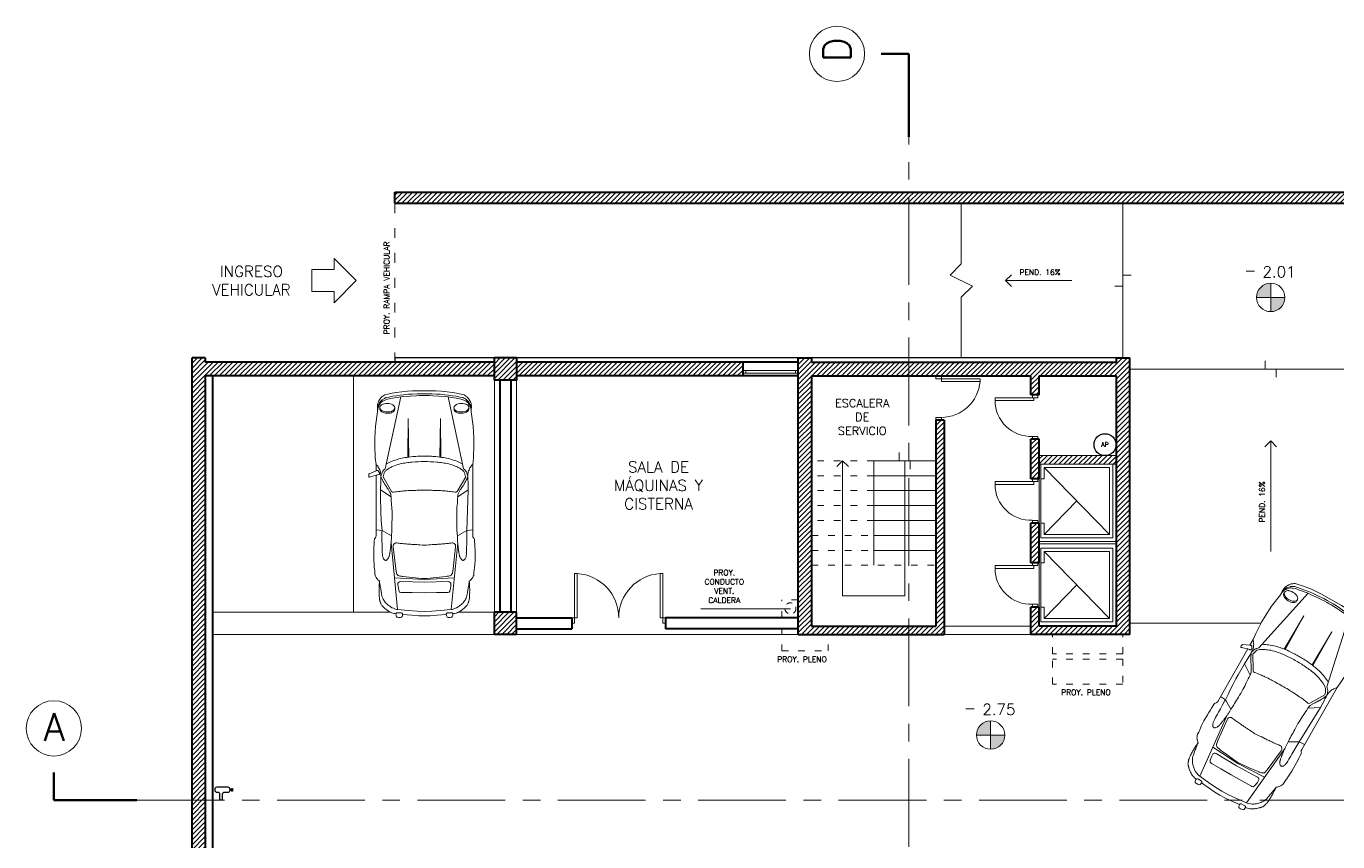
# Model space of a CAD drawing. Extents: x 1018 to 1352, y -109 to 184.
# Drawn here: x 1081.85 to 1105.58, y 70.53 to 85.28 of the extents above; entities that cross this region are included whole.
import ezdxf

# ---------------------------------------------------------------- set-up
doc = ezdxf.new("R2010")
doc.units = 0
doc.header["$LTSCALE"] = 0.5
doc.linetypes.add('ACAD_ISO03W100', pattern=[30, 12, -18])
doc.linetypes.add('CENTER', pattern=[50.8, 31.75, -6.35, 6.35, -6.35])
doc.layers.get('0').update_dxf_attribs({"linetype": 'CONTINUOUS'})
doc.layers.add('Cableado', color=100, linetype='CONTINUOUS')
for name, color, linetype, lineweight in [('Carpintería', 55, 'CONTINUOUS', 20), ('Detalles .05', 243, 'CONTINUOUS', 5), ('Detalles 01', 8, 'CONTINUOUS', 9), ('Muros corte', 7, 'CONTINUOUS', 40), ('Pisos', 252, 'CONTINUOUS', 18), ('Proyección', 4, 'ACAD_ISO03W100', 18), ('Punta 01', 6, 'CONTINUOUS', 9), ('Punta 015', 64, 'CONTINUOUS', 13), ('Punta 02', 11, 'CONTINUOUS', 20), ('Punta 03', 171, 'CONTINUOUS', 30), ('Punta 05', 52, 'CONTINUOUS', 50), ('Tratamiento pisos', 251, 'CONTINUOUS', 9), ('Vehículos', 155, 'CONTINUOUS', 13), ('Vidrios', 147, 'CONTINUOUS', 13)]:
    doc.layers.add(name, color=color, linetype=linetype, lineweight=lineweight)
doc.styles.add('Texto 1 mm', font='simplex.shx', dxfattribs={"height": 0.1})
doc.styles.add('Texto 1.5 mm', font='simplex.shx', dxfattribs={"height": 0.15})
doc.styles.add('Texto 2 mm', font='simplex.shx', dxfattribs={"height": 0.2})
doc.styles.add('Texto 5 mm', font='simplex.shx', dxfattribs={"height": 0.5})
pattern_1 = [(45, (60.67, 0), (-0.0449012806, 0.0449012806), [])]

# ---------------------------------------------------------------- blocks, each defined once
blk = doc.blocks.new('Porsche planta')
at = {"color": 0, "linetype": 'ByBlock'}
for p, q in [((-0.367, 2.06), (-0.634, 0.819)), ((0.448, 2.06), (0.714, 0.819)), ((-0.244, 1.02), (-0.238, 1.685)), ((-0.238, 1.685), (-0.226, 1.022)), ((0.318, 1.685), (0.306, 1.022)), ((0.325, 1.02), (0.318, 1.685)), ((-0.712, 0.602), (-0.715, 0.457)), ((-0.56, 0.423), (-0.553, 0.412)), ((-0.553, 0.412), (-0.546, 0.399)), ((-0.546, 0.399), (-0.542, 0.387)), ((0.627, 0.399), (0.622, 0.387)), ((0.633, 0.412), (0.627, 0.399)), ((0.64, 0.423), (0.633, 0.412)), ((-0.793, -0.232), (-0.689, -0.241)), ((-0.689, -0.241), (-0.691, -0.27)), ((-0.691, -0.27), (-0.691, -0.34)), ((-0.691, -0.34), (-0.691, -0.418)), ((-0.691, -0.418), (-0.69, -0.488)), ((0.608, -0.335), (0.77, -0.241)), ((0.874, -0.232), (0.77, -0.241)), ((-0.69, -0.488), (-0.688, -0.525)), ((-0.688, -0.525), (-0.687, -0.588)), ((-0.687, -0.588), (-0.685, -0.625)), ((-0.685, -0.625), (-0.684, -0.66)), ((-0.533, -0.454), (-0.423, -1.604)), ((0.614, -0.454), (0.504, -1.604)), ((-0.475, -1.061), (0.04, -1.086)), ((0.556, -1.061), (0.04, -1.086)), ((-0.343, -1.311), (-0.17, -1.314)), ((-0.17, -1.314), (0.04, -1.315)), ((0.25, -1.314), (0.04, -1.315)), ((0.423, -1.311), (0.25, -1.314)), ((-0.355, -1.663), (-0.424, -1.66)), ((-0.335, -1.689), (-0.178, -1.704)), ((-0.178, -1.704), (-0.057, -1.712)), ((-0.057, -1.712), (0.04, -1.716)), ((0.137, -1.712), (0.04, -1.716)), ((0.258, -1.704), (0.137, -1.712)), ((0.416, -1.689), (0.258, -1.704))]:
    blk.add_line(p, q, dxfattribs=at)
for points in [[(-0.442, 2.079), (-0.375, 2.088), (-0.313, 2.095), (-0.235, 2.102), (-0.173, 2.107), (-0.087, 2.112), (-0.018, 2.112), (0.04, 2.112), (0.098, 2.112), (0.168, 2.112), (0.253, 2.107), (0.315, 2.102), (0.393, 2.095), (0.455, 2.088), (0.523, 2.079), (0.588, 2.069), (0.655, 2.055), (0.704, 2.046, -0.076061), (0.766, 2.008), (0.79, 1.984), (0.813, 1.954), (0.826, 1.928), (0.83, 1.922), (0.832, 1.915), (0.836, 1.907), (0.838, 1.899), (0.84, 1.891, 0.024992), (0.843, 1.879, -0.055838), (0.846, 1.863, -0.037237), (0.846, 1.826, 0.010303), (0.85, 1.882, 0.069994), (0.847, 1.925, 0.094971), (0.824, 1.991), (0.806, 2.02, 0.128179), (0.769, 2.062), (0.756, 2.071), (0.741, 2.081), (0.725, 2.091), (0.67, 2.107), (0.595, 2.121), (0.526, 2.132), (0.43, 2.147), (0.328, 2.157), (0.24, 2.16), (0.04, 2.16), (-0.159, 2.16), (-0.248, 2.157), (-0.35, 2.147), (-0.445, 2.132), (-0.515, 2.121), (-0.59, 2.107), (-0.644, 2.091), (-0.661, 2.081), (-0.675, 2.071), (-0.689, 2.062, 0.128179), (-0.725, 2.02), (-0.743, 1.991, 0.094971), (-0.767, 1.925, 0.069994), (-0.77, 1.882, 0.010303), (-0.765, 1.826, -0.037237), (-0.765, 1.863, -0.055838), (-0.762, 1.879, 0.024992), (-0.759, 1.891), (-0.757, 1.899), (-0.756, 1.907), (-0.752, 1.915), (-0.75, 1.922), (-0.746, 1.928), (-0.733, 1.954), (-0.709, 1.984), (-0.686, 2.008), (-0.65, 2.029), (-0.624, 2.046), (-0.575, 2.055), (-0.507, 2.069)], [(-0.596, 1.945), (-0.57, 1.942), (-0.545, 1.937), (-0.525, 1.93, -0.035612), (-0.506, 1.92, -0.053048), (-0.486, 1.905), (-0.476, 1.891), (-0.471, 1.879), (-0.47, 1.867), (-0.473, 1.854), (-0.479, 1.842), (-0.492, 1.828, -0.053048), (-0.51, 1.816, -0.035612), (-0.529, 1.808), (-0.55, 1.803), (-0.576, 1.799), (-0.602, 1.798), (-0.628, 1.801), (-0.653, 1.806), (-0.673, 1.813, -0.035612), (-0.692, 1.823, -0.053048), (-0.709, 1.836), (-0.721, 1.851), (-0.727, 1.864), (-0.728, 1.876), (-0.726, 1.889), (-0.719, 1.901), (-0.706, 1.915, -0.053048), (-0.688, 1.927, -0.035612), (-0.669, 1.935), (-0.648, 1.941), (-0.623, 1.944)], [(0.677, 1.945), (0.651, 1.942), (0.625, 1.937), (0.605, 1.93, 0.035612), (0.586, 1.92, 0.053048), (0.567, 1.905), (0.556, 1.891), (0.551, 1.879), (0.55, 1.867), (0.553, 1.854), (0.56, 1.842), (0.572, 1.828, 0.053048), (0.59, 1.816, 0.035612), (0.61, 1.808), (0.63, 1.803), (0.656, 1.799), (0.682, 1.798), (0.708, 1.801), (0.734, 1.806), (0.754, 1.813, 0.035612), (0.773, 1.823, 0.053048), (0.79, 1.836), (0.801, 1.851), (0.807, 1.864), (0.809, 1.876), (0.806, 1.889), (0.799, 1.901), (0.787, 1.915, 0.053048), (0.769, 1.927, 0.035612), (0.749, 1.935), (0.729, 1.941), (0.703, 1.944)], [(0.04, 0.944, 0.014918), (-0.171, 0.935, 0.019606), (-0.272, 0.923, 0.021498), (-0.38, 0.902, 0.041408), (-0.493, 0.864, 0.010479), (-0.555, 0.836, 0.054559), (-0.605, 0.804, 0.068511), (-0.639, 0.77, 0.099189), (-0.658, 0.728, -0.026704), (-0.672, 0.68), (-0.524, 0.429, 0.323311), (-0.49, 0.415, -0.03065), (-0.385, 0.431, 0.001086), (-0.298, 0.439, -0.019868), (-0.178, 0.446, 0.009294), (-0.083, 0.449, -0.022865), (0.04, 0.45, -0.022865), (0.163, 0.449, 0.009294), (0.259, 0.446, -0.019868), (0.379, 0.439, 0.001086), (0.465, 0.431, -0.03065), (0.571, 0.415, 0.323311), (0.604, 0.429), (0.753, 0.68, -0.026704), (0.738, 0.728, 0.099189), (0.719, 0.77, 0.068511), (0.686, 0.804, 0.054559), (0.635, 0.836, 0.010479), (0.573, 0.864, 0.041408), (0.46, 0.902, 0.021498), (0.352, 0.923, 0.019606), (0.252, 0.935, 0.014918)], [(-0.524, 0.191, -0.024218), (-0.533, 0.337), (-0.715, 0.457), (-0.716, 0.242), (-0.713, 0.162), (-0.71, 0.059), (-0.704, -0.054), (-0.697, -0.142), (-0.689, -0.241), (-0.528, -0.335, 0.031825), (-0.522, -0.219, -0.014699), (-0.519, -0.092, 0.015269), (-0.516, 0.061, 0.024289)], [(0.246, -1.055), (0.414, -1.035, 0.019104), (0.433, -1.032, -0.009159), (0.473, -1.026, 0.031826), (0.48, -1.023, 0.052632), (0.501, -1.012, 0.171331), (0.524, -0.981), (0.534, -0.904), (0.577, -0.526, -0.029797), (0.577, -0.502, 0.188975), (0.571, -0.486, 0.041781), (0.559, -0.473, 0.056578), (0.544, -0.463, 0.157073), (0.515, -0.457, 0.002681), (0.473, -0.463, -0.012314), (0.437, -0.468, -0.004904), (0.352, -0.475, 0.00764), (0.311, -0.479, -0.019123), (0.237, -0.483), (0.172, -0.486, -0.025492), (0.119, -0.492), (0.073, -0.494), (0.04, -0.497), (0.007, -0.494), (-0.039, -0.492, -0.025492), (-0.092, -0.486), (-0.156, -0.483, -0.019123), (-0.23, -0.479, 0.00764), (-0.271, -0.475, -0.004904), (-0.357, -0.468, -0.012314), (-0.393, -0.463, 0.002681), (-0.435, -0.457, 0.157073), (-0.464, -0.463, 0.056578), (-0.478, -0.473, 0.041781), (-0.491, -0.486, 0.188975), (-0.496, -0.502, -0.029797), (-0.496, -0.526), (-0.454, -0.904), (-0.443, -0.981, 0.171331), (-0.42, -1.012, 0.052632), (-0.399, -1.023, 0.031826), (-0.393, -1.026, -0.009159), (-0.353, -1.032, 0.019104), (-0.334, -1.035), (-0.166, -1.055), (-0.01, -1.069), (0.04, -1.073), (0.09, -1.069)]]:
    blk.add_lwpolyline(points, format="xyb", close=True, dxfattribs=at)
for points in [[(0.84, 1.863), (0.837, 1.874, -0.057112), (0.834, 1.885, 0.074057), (0.831, 1.891, -0.020357), (0.82, 1.911, 0.060199), (0.803, 1.939, 0.09981), (0.772, 1.975, 0.075944), (0.72, 2.003), (0.676, 2.02), (0.619, 2.029), (0.585, 2.036), (0.549, 2.043), (0.502, 2.05), (0.448, 2.057), (0.399, 2.064), (0.287, 2.073), (0.184, 2.079), (0.129, 2.081), (0.079, 2.084), (0.04, 2.082), (0.001, 2.084), (-0.049, 2.081), (-0.103, 2.079), (-0.207, 2.073), (-0.319, 2.064), (-0.367, 2.057), (-0.422, 2.05), (-0.469, 2.043), (-0.504, 2.036), (-0.538, 2.029), (-0.596, 2.02), (-0.64, 2.003, 0.075944), (-0.692, 1.975, 0.09981), (-0.723, 1.939)], [(-0.723, 1.939, 0.060199), (-0.74, 1.911, -0.020357), (-0.751, 1.891, 0.074057), (-0.753, 1.885, -0.057112), (-0.757, 1.874), (-0.759, 1.863), (-0.762, 1.852), (-0.763, 1.844), (-0.765, 1.829), (-0.767, 1.801), (-0.802, 1.554), (-0.813, 1.345), (-0.815, 1.228), (-0.807, 1.01), (-0.793, 0.896), (-0.793, 0.782), (-0.909, 0.731, 0.26651), (-0.916, 0.715, -0.046048), (-0.916, 0.683, 0.585653), (-0.903, 0.674, -0.041042), (-0.873, 0.685), (-0.793, 0.709, -0.003206), (-0.764, 0.715, 0.023233), (-0.743, 0.719, 0.172254), (-0.738, 0.722, 0.089292), (-0.732, 0.736, 0.191515), (-0.733, 0.751, 0.050928), (-0.756, 0.785, 0.355547), (-0.765, 0.791, 0.091991), (-0.793, 0.782)], [(-0.472, 1.858), (-0.471, 1.855), (-0.47, 1.843), (-0.473, 1.83), (-0.479, 1.818), (-0.492, 1.805, -0.053048), (-0.51, 1.793, -0.035612), (-0.529, 1.785), (-0.55, 1.779), (-0.576, 1.775), (-0.602, 1.775), (-0.628, 1.777), (-0.653, 1.783), (-0.673, 1.79, -0.035612), (-0.692, 1.8, -0.053048), (-0.709, 1.813), (-0.721, 1.827), (-0.727, 1.84), (-0.728, 1.853), (-0.726, 1.863)], [(0.552, 1.858), (0.551, 1.855), (0.55, 1.843), (0.553, 1.83), (0.56, 1.818), (0.572, 1.805, 0.053048), (0.59, 1.793, 0.035612), (0.61, 1.785), (0.63, 1.779), (0.656, 1.775), (0.682, 1.775), (0.708, 1.777), (0.734, 1.783), (0.754, 1.79, 0.035612), (0.773, 1.8, 0.053048), (0.79, 1.813), (0.801, 1.827), (0.807, 1.84), (0.809, 1.853), (0.807, 1.863)], [(0.84, 1.863), (0.842, 1.852), (0.844, 1.844), (0.845, 1.829), (0.847, 1.801), (0.883, 1.554), (0.893, 1.345), (0.895, 1.228), (0.887, 1.01), (0.874, 0.896, 0.015833), (0.854, 0.874, 0.030735), (0.835, 0.849, 0.067689), (0.803, 0.782, 0.069337), (0.789, 0.706, 0.000298), (0.788, 0.685, -0.01679), (0.749, 0.601)], [(0.695, 0.904, 0.013324), (0.597, 0.948, 0.030992), (0.479, 0.988, 0.024048), (0.374, 1.011, 0.017481), (0.24, 1.029, 0.017092), (0.134, 1.036, 0.000555), (0.04, 1.038, 0.000555), (-0.054, 1.036, 0.017092), (-0.16, 1.029, 0.017481), (-0.294, 1.011, 0.024048), (-0.399, 0.988, 0.030992), (-0.516, 0.948, 0.013324), (-0.615, 0.904)], [(-0.793, 0.709), (-0.793, -0.331, -0.158952), (-0.804, -0.369, -0.068562), (-0.822, -0.388), (-0.825, -0.434), (-0.828, -0.486), (-0.83, -0.532), (-0.832, -0.575), (-0.832, -0.621), (-0.832, -0.741), (-0.827, -0.846, 0.032511), (-0.819, -0.912, -0.05701), (-0.814, -0.996, 0.118188), (-0.802, -1.033, 0.074794), (-0.78, -1.07, 0.019366), (-0.76, -1.093, 0.012762), (-0.734, -1.118)], [(0.744, 0.793, 0.029294), (0.756, 0.777, -0.097394), (0.77, 0.752, 0.041228), (0.779, 0.729, -0.039917), (0.788, 0.685, 0.041416), (0.792, 0.602), (0.796, 0.457), (0.614, 0.337, -0.024218), (0.605, 0.191, 0.024289), (0.597, 0.061, 0.015269), (0.599, -0.092, -0.014699), (0.602, -0.219, 0.031825), (0.608, -0.335, -0.000324), (0.609, -0.361, -0.013538), (0.61, -0.385, 0.027693), (0.611, -0.41, -0.020103), (0.612, -0.434, 0.035852), (0.614, -0.461, -0.036864), (0.616, -0.485, 0.046721), (0.619, -0.508, -0.050458), (0.621, -0.525, 0.063348), (0.623, -0.545, -0.041553), (0.627, -0.567, 0.014238), (0.629, -0.588, 0.004738), (0.632, -0.606, 0.001859), (0.636, -0.629, -0.0009), (0.639, -0.646, 0.029058), (0.644, -0.669, -0.030721), (0.648, -0.687, 0.078523), (0.652, -0.699, -0.025161), (0.659, -0.715, 0.118417), (0.667, -0.726), (0.688, -0.749), (0.696, -0.756, 0.264692), (0.708, -0.758, 0.113633), (0.723, -0.754, 0.059206), (0.733, -0.746, 0.087323), (0.743, -0.733, 0.022677), (0.753, -0.71, 0.067037), (0.761, -0.683, -0.009818), (0.764, -0.66), (0.765, -0.625), (0.767, -0.588), (0.768, -0.525), (0.77, -0.488), (0.771, -0.418), (0.771, -0.34), (0.771, -0.27), (0.77, -0.241), (0.796, 0.457)], [(0.874, 0.896), (0.874, -0.331, 0.158952), (0.885, -0.369, 0.068562), (0.902, -0.388), (0.905, -0.434), (0.908, -0.486), (0.91, -0.532), (0.913, -0.575), (0.913, -0.621), (0.913, -0.741), (0.907, -0.846, -0.032511), (0.9, -0.912, 0.05701), (0.894, -0.996, -0.118188), (0.882, -1.033, -0.074794), (0.86, -1.07, -0.019366), (0.84, -1.093, -0.012762), (0.814, -1.118)], [(-0.352, -1.663, -0.41835), (-0.335, -1.689, -0.021212), (-0.345, -1.726, -0.388855), (-0.369, -1.742, -0.080664), (-0.436, -1.735, -0.158156), (-0.445, -1.721, -0.068495), (-0.449, -1.678, -0.055667), (-0.523, -1.662, 0.029493), (-0.543, -1.653, -0.055911), (-0.576, -1.635, 0.000971), (-0.59, -1.625, -0.016357), (-0.609, -1.611, 0.0165), (-0.625, -1.6, -0.063106), (-0.656, -1.572, 0.002692), (-0.663, -1.565, -0.016731), (-0.672, -1.557, -0.001315), (-0.679, -1.549, -0.020474), (-0.69, -1.536, -0.060237), (-0.704, -1.519, -0.066468), (-0.713, -1.497, 0.010072), (-0.718, -1.482, -0.006697), (-0.723, -1.466, -0.014302), (-0.727, -1.453, -0.015553), (-0.731, -1.436, -0.017917), (-0.734, -1.412, -0.012643), (-0.737, -1.384, -0.001214), (-0.74, -1.317, 0.044294), (-0.74, -1.286, -0.044294), (-0.74, -1.248, 0.027399), (-0.739, -1.207, -0.023961), (-0.738, -1.169, -0.002142), (-0.734, -1.118, 0.010764), (-0.72, -1.207, -0.005676), (-0.712, -1.25, 0.003101), (-0.701, -1.317, 0.004206), (-0.693, -1.364, 0.007198), (-0.688, -1.388, 0.025171), (-0.668, -1.429, 0.026671), (-0.652, -1.454, 0.084163), (-0.597, -1.517, 0.015423), (-0.544, -1.559, 0.088732), (-0.493, -1.583), (-0.458, -1.596, 0.099756), (-0.423, -1.604), (-0.238, -1.623), (-0.087, -1.634), (0.04, -1.64), (0.168, -1.634), (0.318, -1.623), (0.504, -1.604, 0.099756), (0.539, -1.596), (0.574, -1.583, 0.088732), (0.624, -1.559, 0.015423), (0.678, -1.517, 0.084163), (0.732, -1.454, 0.026671), (0.748, -1.429, 0.025171), (0.768, -1.388, 0.007198), (0.773, -1.364, 0.004206), (0.782, -1.317, 0.003101), (0.793, -1.25, -0.005676), (0.8, -1.207, 0.010764), (0.814, -1.118, -0.002142), (0.818, -1.169, -0.023961), (0.819, -1.207, 0.027399), (0.821, -1.248, -0.044294), (0.821, -1.286, 0.044294), (0.821, -1.317, -0.001214), (0.817, -1.384, -0.012643), (0.815, -1.412, -0.017917), (0.811, -1.436, -0.015553), (0.807, -1.453, -0.014302), (0.804, -1.466, -0.006697), (0.799, -1.482, 0.010072), (0.794, -1.497, -0.066468), (0.784, -1.519, -0.060237), (0.771, -1.536, -0.020474), (0.759, -1.549, -0.001315), (0.752, -1.557, -0.016731), (0.743, -1.565, 0.002692), (0.736, -1.572, -0.063106), (0.705, -1.6, 0.0165), (0.689, -1.611, -0.016357), (0.671, -1.625, 0.000971), (0.656, -1.635, -0.055911), (0.623, -1.653, 0.029493), (0.604, -1.662, -0.055667), (0.53, -1.678, 0.358934), (0.505, -1.66), (0.435, -1.663)], [(0.482, -1.272), (0.494, -1.203, 0.037582), (0.496, -1.152, 0.027766), (0.485, -1.137, 0.272793), (0.448, -1.125), (0.04, -1.135), (-0.368, -1.125, 0.272793), (-0.404, -1.137, 0.027766), (-0.416, -1.152, 0.037582), (-0.413, -1.203), (-0.402, -1.272)]]:
    blk.add_lwpolyline(points, format="xyb", dxfattribs=at)
blk.add_lwpolyline([(-0.616, -0.756), (-0.612, -0.753), (-0.607, -0.749), (-0.596, -0.738), (-0.586, -0.726)], dxfattribs=at)
for centre, radius, start, end in [((-1.131, 0.568), 0.47, 40.5275, 44.1558), ((-0.966, 0.71), 0.253, 33.4859, 40.5275), ((-0.984, 0.697), 0.275, 17.9964, 33.4859), ((-0.989, 0.696), 0.28, 2.131, 17.9964), ((-1.21, 0.667), 0.502, 352.5762, 2.0626), ((-18.218, 0.055), 17.521, 2.0626, 2.131), ((-0.431, 0.65), 0.279, 163.6276, 172.7711), ((0.563, 1.235), 1.385, 203.3787, 207.2263), ((-0.832, 0.797), 0.15, 332.9033, 342.3468), ((-0.619, 0.729), 0.0744, 140.0959, 162.3468), ((-0.806, 0.886), 0.17, 320.0959, 326.8077), ((-0.601, 0.752), 0.0754, 115.9432, 146.8077), ((0.681, 0.752), 0.0754, 33.1923, 64.0568), ((0.513, 1.209), 1.329, 207.2263, 209.0933), ((-0.507, 0.642), 0.161, 209.0933, 214.6808), ((-0.829, 0.419), 0.23, 27.8614, 34.6808), ((-1.526, -0.102), 1.099, 31.0996, 34.9133), ((-0.353, 0.606), 0.272, 211.0996, 216.2314), ((0.433, 0.606), 0.272, 323.7686, 328.9004), ((1.607, -0.102), 1.099, 145.0867, 148.9004), ((0.909, 0.419), 0.23, 145.3192, 152.1386), ((0.587, 0.642), 0.161, 325.3192, 330.9067), ((-0.433, 1.209), 1.329, 330.9067, 332.7737), ((-0.651, 0.387), 0.0984, 21.5884, 36.2314), ((-0.598, 0.364), 0.0608, 8.4392, 22.9476), ((-1.14, 0.283), 0.609, 5.0177, 8.4392), ((1.22, 0.283), 0.609, 171.5608, 174.9823), ((0.678, 0.364), 0.0608, 157.0524, 171.5608), ((0.732, 0.387), 0.0984, 143.7686, 158.4116), ((-0.722, -0.431), 0.191, 350.7998, 359.013), ((-0.231, -0.439), 0.3, 174.4063, 179.013), ((-0.751, -0.388), 0.222, 354.4063, 0.7515), ((19.312, -1.175), 19.858, 177.5748, 177.6491), ((-0.071, -0.379), 0.458, 177.6491, 180.7515), ((-1.277, -0.76), 0.602, 7.3007, 9.5508), ((-0.414, -0.712), 0.155, 163.8915, 170.93), ((-0.758, -0.613), 0.202, 343.8915, 350.5494), ((4.018, -1.407), 4.639, 170.3432, 170.5494), ((-3.634, -0.105), 3.123, 350.3432, 350.7692), ((-1.507, -0.451), 0.968, 350.7692, 351.8551), ((-0.92, -0.535), 0.375, 351.8551, 355.1179), ((-0.41, -0.579), 0.137, 165.6001, 175.1179), ((-0.617, -0.525), 0.0772, 345.6001, 0.099), ((-0.453, -0.525), 0.0869, 168.5447, 180.099), ((-0.658, -0.484), 0.122, 348.5447, 359.2446), ((-0.373, -0.487), 0.163, 170.7998, 179.2446), ((-0.576, -0.67), 0.105, 187.3007, 202.6414), ((-0.423, -0.611), 0.269, 201.7563, 206.9526), ((-0.62, -0.711), 0.0482, 206.9526, 226.9149), ((-0.615, -0.706), 0.0546, 226.9149, 240.4682), ((-0.625, -0.723), 0.0354, 240.4682, 266.3996), ((-0.623, -0.747), 0.0114, 251.3135, 310.6165), ((-0.605, -0.705), 0.0286, 311.7225, 338.7359), ((-0.414, -0.779), 0.177, 152.9707, 158.7359), ((-0.606, -0.681), 0.0394, 332.9707, 350.93), ((-0.34, -1.264), 0.0618, 188.998, 220.6463), ((-0.355, -1.243), 0.0692, 242.6671, 279.926), ((0.435, -1.243), 0.0692, 260.074, 297.3329), ((0.42, -1.264), 0.0618, 319.3537, 351.002), ((-0.426, -1.684), 0.0245, 87.2489, 166.2281), ((0.437, -1.685), 0.0218, 101.5186, 192.3266), ((0.846, -1.595), 0.441, 192.3266, 197.1873), ((0.446, -1.72), 0.0214, 194.1804, 279.1757), ((0.462, -1.532), 0.209, 266.4607, 284.9076), ((0.499, -1.714), 0.0266, 309.8164, 345.7652), ((0.373, -1.682), 0.157, 345.7652, 1.4386)]:
    blk.add_arc(centre, radius, start, end, dxfattribs=at)

msp = doc.modelspace()

# ---------------------------------------------------------------- hatches: boundary and pattern name
at = {"layer": 'Detalles 01'}
h = msp.add_hatch(dxfattribs=at)
h.set_pattern_fill('ANSI31,_O', color=256, scale=0.02)
h.set_pattern_definition(pattern_1)
h.paths.add_polyline_path([(1097.816, 82.08), (1097.816, 82.28), (1088.516, 82.28), (1088.516, 82.08)])
h = msp.add_hatch(dxfattribs=at)
h.set_pattern_fill('ANSI31,_O', color=256, scale=0.02)
h.set_pattern_definition(pattern_1)
h.paths.add_polyline_path([(1098.816, 82.28), (1097.816, 82.28), (1097.816, 82.08), (1098.816, 82.08)])
h = msp.add_hatch(dxfattribs=at)
h.set_pattern_fill('ANSI31,_O', color=256, scale=0.02)
h.set_pattern_definition(pattern_1)
h.paths.add_polyline_path([(1124.516, 71.28), (1124.266, 71.28), (1124.266, 63.605), (1118.386, 63.605), (1118.386, 68.28), (1118.146, 68.28), (1118.146, 63.605), (1112.916, 63.605), (1112.916, 63.355), (1118.146, 63.355), (1118.146, 63.28), (1118.386, 63.28), (1118.386, 63.355), (1124.516, 63.355)])
h.paths.add_polyline_path([(1124.516, 82.28), (1098.816, 82.28), (1098.816, 82.08), (1124.266, 82.08), (1124.266, 71.28), (1124.516, 71.28)])
h = msp.add_hatch(dxfattribs=at)
h.set_pattern_fill('ANSI31,_O', color=256, scale=0.02)
h.set_pattern_definition(pattern_1)
h.paths.add_polyline_path([(1085.086, 78.955), (1090.316, 78.955), (1090.316, 79.205), (1085.086, 79.205), (1085.086, 79.28), (1084.846, 79.28), (1084.846, 71.28), (1085.086, 71.28)])
h.paths.add_polyline_path([(1085.086, 71.28), (1084.846, 71.28), (1084.846, 63.28), (1085.086, 63.28), (1085.086, 63.355), (1090.316, 63.355), (1090.316, 63.605), (1085.086, 63.605)])
h = msp.add_hatch(dxfattribs=at)
h.set_pattern_fill('ANSI31,_O', color=256, scale=0.02)
h.set_pattern_definition(pattern_1)
h.paths.add_polyline_path([(1090.316, 78.88), (1090.716, 78.88), (1090.716, 79.28), (1090.316, 79.28)])
h = msp.add_hatch(dxfattribs=at)
h.set_pattern_fill('ANSI31,_O', color=256, scale=0.02)
h.set_pattern_definition([(45, (0, 0), (-0.0449012806, 0.0449012806), [])])
h.paths.add_polyline_path([(1094.816, 79.205), (1090.716, 79.205), (1090.716, 78.955), (1094.816, 78.955)])
h.paths.add_polyline_path([(1097.816, 79.205), (1096.056, 79.205), (1096.056, 79.28), (1095.816, 79.28), (1095.816, 79.205), (1095.816, 74.28), (1097.816, 74.28), (1097.816, 74.43), (1096.056, 74.43), (1096.056, 78.955), (1097.816, 78.955)])
h.paths.add_polyline_path([(1101.816, 79.28), (1101.576, 79.28), (1101.576, 79.205), (1097.816, 79.205), (1097.816, 78.955), (1100.026, 78.955), (1100.026, 78.611), (1100.176, 78.611), (1100.176, 78.955), (1101.576, 78.955), (1101.576, 74.43), (1100.176, 74.43), (1100.176, 74.774), (1100.026, 74.774), (1100.026, 74.28), (1101.816, 74.28)])
h.paths.add_polyline_path([(1098.456, 78.155), (1098.306, 78.155), (1098.306, 74.43), (1097.816, 74.43), (1097.816, 74.28), (1098.456, 74.28)], flags=17)
h.paths.add_polyline_path([(1100.176, 76.293), (1100.026, 76.293), (1100.026, 75.574), (1100.176, 75.574)], flags=17)
h.paths.add_polyline_path([(1100.176, 77.811), (1100.026, 77.811), (1100.026, 77.093), (1100.176, 77.093)], flags=17)
h = msp.add_hatch(dxfattribs=at)
h.set_pattern_fill('ANSI31', color=256, scale=0.02, style=0)
h.set_pattern_definition([(45, (53.98521, -46.91393), (-0.0449012806, 0.0449012806), [])])
h.paths.add_polyline_path([(1100.176, 77.516), (1100.176, 77.357), (1101.576, 77.357), (1101.576, 77.516)])
h = msp.add_hatch(dxfattribs=at)
h.set_pattern_fill('ANSI31,_O', color=256, scale=0.02)
h.set_pattern_definition(pattern_1)
h.paths.add_polyline_path([(1090.716, 74.28), (1090.716, 74.68), (1090.316, 74.68), (1090.316, 74.28)])
at = {"layer": 'Vidrios', "linetype": 'Continuous'}
h = msp.add_hatch(color=256, dxfattribs=at)
h.paths.add_polyline_path([(1104.365, 80.631, 0.414214), (1104.109, 80.375), (1104.365, 80.375)])
h.paths.add_polyline_path([(1104.622, 80.375), (1104.365, 80.375), (1104.365, 80.118, 0.414214)])
h = msp.add_hatch(color=256, dxfattribs=at)
h.paths.add_polyline_path([(1099.296, 72.716, 0.414214), (1099.04, 72.459), (1099.296, 72.459)])
h.paths.add_polyline_path([(1099.553, 72.459), (1099.296, 72.459), (1099.296, 72.203, 0.414214)])

# ---------------------------------------------------------------- linework, layer by layer
at = {"layer": 'Cableado'}
for p, q in [((1101.576, 78.955), (1101.576, 77.716)), ((1101.576, 77.716), (1101.561, 77.716)), ((1085.526, 71.481), (1085.561, 71.481))]:
    msp.add_line(p, q, dxfattribs=at)
msp.add_lwpolyline([(1085.561, 71.454), (1085.526, 71.455, -0.414214), (1085.491, 71.42), (1085.427, 71.42, 0.414214), (1085.393, 71.386), (1085.393, 71.28), (1085.35, 71.28), (1085.35, 71.386, 0.414214), (1085.316, 71.42), (1085.298, 71.42, -0.414214), (1085.264, 71.455), (1085.264, 71.486, -0.414214), (1085.298, 71.52), (1085.491, 71.52, -0.414214), (1085.526, 71.486), (1085.526, 71.481)], format="xyb", dxfattribs=at)
msp.add_lwpolyline([(1085.561, 71.493), (1085.578, 71.493), (1085.578, 71.443), (1085.561, 71.443)], close=True, dxfattribs=at)
msp.add_circle((1101.365, 77.711), 0.198, dxfattribs=at)
at = {"layer": 'Carpintería'}
for p, q in [((1095.816, 79.055), (1094.816, 79.055)), ((1094.866, 79.005), (1094.866, 79.055)), ((1095.766, 79.005), (1095.766, 79.055)), ((1095.816, 79.005), (1094.816, 79.005)), ((1098.306, 78.905), (1098.306, 78.955)), ((1098.306, 78.905), (1098.406, 78.905)), ((1098.406, 78.905), (1098.406, 78.955)), ((1098.406, 78.905), (1099.106, 78.905)), ((1098.406, 78.855), (1098.406, 78.905)), ((1099.106, 78.855), (1098.406, 78.855)), ((1099.106, 78.905), (1099.106, 78.855)), ((1100.076, 78.561), (1099.376, 78.561)), ((1099.376, 78.511), (1099.376, 78.561)), ((1100.051, 78.561), (1100.051, 78.611)), ((1100.151, 78.561), (1100.051, 78.561)), ((1100.076, 78.511), (1100.076, 78.561)), ((1100.151, 78.561), (1100.151, 78.611)), ((1100.076, 78.511), (1099.376, 78.511)), ((1098.406, 78.205), (1098.306, 78.205)), ((1098.306, 78.205), (1098.306, 78.155)), ((1098.406, 78.205), (1098.406, 78.155)), ((1100.151, 77.861), (1100.051, 77.861)), ((1100.051, 77.861), (1100.051, 77.811)), ((1100.151, 77.861), (1100.151, 77.811)), ((1100.206, 77.357), (1101.506, 77.357)), ((1100.206, 77.093), (1100.206, 77.357)), ((1100.206, 77.357), (1101.506, 77.357)), ((1100.266, 77.297), (1101.446, 77.297)), ((1100.266, 77.093), (1100.266, 77.297)), ((1101.446, 76.088), (1101.446, 77.297)), ((1101.506, 76.028), (1101.506, 77.357)), ((1100.076, 77.043), (1099.376, 77.043)), ((1099.376, 76.993), (1099.376, 77.043)), ((1100.076, 76.993), (1099.376, 76.993)), ((1100.051, 77.043), (1100.051, 77.093)), ((1100.151, 77.043), (1100.051, 77.043)), ((1100.076, 76.993), (1100.076, 77.043)), ((1100.151, 77.043), (1100.151, 77.093)), ((1100.206, 77.093), (1100.266, 77.093)), ((1100.151, 76.343), (1100.051, 76.343)), ((1100.051, 76.343), (1100.051, 76.293)), ((1100.151, 76.343), (1100.151, 76.293)), ((1100.206, 76.028), (1100.206, 76.293)), ((1100.206, 76.293), (1100.266, 76.293)), ((1100.266, 76.088), (1100.266, 76.293)), ((1101.506, 76.028), (1100.206, 76.028)), ((1101.446, 76.088), (1100.266, 76.088)), ((1100.206, 75.838), (1101.506, 75.838)), ((1100.206, 75.574), (1100.206, 75.838)), ((1100.266, 75.778), (1101.446, 75.778)), ((1100.266, 75.574), (1100.266, 75.778)), ((1101.446, 74.57), (1101.446, 75.778)), ((1101.506, 74.51), (1101.506, 75.838)), ((1100.076, 75.524), (1099.376, 75.524)), ((1099.376, 75.474), (1099.376, 75.524)), ((1100.076, 75.474), (1099.376, 75.474)), ((1100.051, 75.524), (1100.051, 75.574)), ((1100.151, 75.524), (1100.051, 75.524)), ((1100.076, 75.474), (1100.076, 75.524)), ((1100.151, 75.524), (1100.151, 75.574)), ((1100.206, 75.574), (1100.266, 75.574)), ((1091.766, 74.58), (1091.766, 75.38)), ((1091.766, 75.38), (1091.816, 75.38)), ((1091.816, 75.38), (1091.816, 74.58)), ((1093.366, 75.38), (1093.316, 75.38)), ((1093.316, 75.38), (1093.316, 74.58)), ((1093.366, 74.58), (1093.366, 75.38)), ((1100.151, 74.824), (1100.051, 74.824)), ((1100.051, 74.824), (1100.051, 74.774)), ((1100.151, 74.824), (1100.151, 74.774)), ((1100.206, 74.51), (1100.206, 74.774)), ((1100.206, 74.774), (1100.266, 74.774)), ((1100.266, 74.57), (1100.266, 74.774)), ((1091.716, 74.58), (1091.766, 74.58)), ((1091.766, 74.48), (1091.766, 74.58)), ((1091.816, 74.58), (1091.766, 74.58)), ((1093.316, 74.58), (1093.366, 74.58)), ((1093.366, 74.48), (1093.366, 74.58)), ((1093.416, 74.58), (1093.366, 74.58)), ((1101.446, 74.57), (1100.266, 74.57)), ((1091.716, 74.48), (1091.766, 74.48)), ((1093.416, 74.48), (1093.366, 74.48)), ((1101.506, 74.51), (1100.206, 74.51))]:
    msp.add_line(p, q, dxfattribs=at)
at = {"layer": 'Detalles .05', "color": 0}
for p, q in [((1100.176, 77.513), (1101.576, 77.513)), ((1100.176, 77.357), (1101.576, 77.357))]:
    msp.add_line(p, q, dxfattribs=at)
at = {"layer": 'Detalles .05'}
for p, q in [((1101.576, 75.958), (1100.176, 75.958)), ((1101.576, 75.918), (1100.176, 75.918))]:
    msp.add_line(p, q, dxfattribs=at)
at = {"layer": 'Detalles 01', "linetype": 'CENTER', "ltscale": 0.1}
for p, q in [((1097.816, 60.28), (1097.816, 83.28)), ((1083.846, 71.28), (1125.493, 71.28))]:
    msp.add_line(p, q, dxfattribs=at)
at = {"layer": 'Detalles 01'}
for p, q in [((1099.566, 80.68), (1099.672, 80.786)), ((1101.841, 80.78), (1101.691, 80.78)), ((1099.566, 80.68), (1099.672, 80.574)), ((1099.566, 80.68), (1100.766, 80.68)), ((1101.691, 80.58), (1101.541, 80.58)), ((1104.266, 79.08), (1104.266, 79.23)), ((1104.466, 78.93), (1104.466, 79.08)), ((1104.366, 77.78), (1104.26, 77.674)), ((1104.366, 77.78), (1104.366, 75.78)), ((1104.366, 77.78), (1104.472, 77.674)), ((1096.512, 77.314), (1096.618, 77.42)), ((1096.618, 77.42), (1096.618, 74.98)), ((1096.724, 77.314), (1096.618, 77.42)), ((1097.643, 77.57), (1097.643, 77.42)), ((1097.743, 77.42), (1097.743, 74.98)), ((1097.843, 77.42), (1097.843, 77.27)), ((1100.266, 77.297), (1101.446, 76.088)), ((1100.206, 77.093), (1100.206, 76.293)), ((1100.856, 76.693), (1100.266, 76.088)), ((1100.266, 75.778), (1101.446, 74.57)), ((1100.206, 75.574), (1100.206, 74.774)), ((1100.856, 75.174), (1100.266, 74.57)), ((1096.618, 74.98), (1097.743, 74.98)), ((1095.674, 74.745), (1094.05, 74.745))]:
    msp.add_line(p, q, dxfattribs=at)
for centre, radius, start, end in [((1098.404, 78.909), 0.703, 270.1171, 355.6407), ((1100.026, 78.511), 0.65, 180, 272.1618), ((1100.026, 76.993), 0.65, 180, 272.1618), ((1100.026, 75.474), 0.65, 180, 272.1618), ((1091.763, 74.579), 0.803, 0.0883, 86.2165), ((1093.369, 74.579), 0.803, 93.7835, 179.9117)]:
    msp.add_arc(centre, radius, start, end, dxfattribs=at)
at = {"layer": 'Muros corte'}
for p, q in [((1088.516, 82.28), (1124.516, 82.28)), ((1088.516, 82.08), (1088.516, 82.28)), ((1088.516, 82.08), (1124.266, 82.08)), ((1084.846, 63.28), (1084.846, 79.28)), ((1085.086, 79.28), (1084.846, 79.28)), ((1085.086, 79.28), (1085.086, 79.205)), ((1090.716, 79.28), (1090.316, 79.28)), ((1090.316, 78.88), (1090.316, 79.28)), ((1090.716, 79.28), (1090.716, 78.88)), ((1095.816, 79.28), (1096.056, 79.28)), ((1095.816, 79.205), (1095.816, 79.28)), ((1096.056, 79.28), (1096.056, 79.205)), ((1101.576, 79.205), (1101.576, 79.28)), ((1101.576, 79.28), (1101.816, 79.28)), ((1101.816, 74.28), (1101.816, 79.28)), ((1090.316, 79.205), (1085.086, 79.205)), ((1095.816, 79.205), (1090.716, 79.205)), ((1094.816, 78.955), (1094.816, 79.205)), ((1095.816, 74.28), (1095.816, 79.205)), ((1096.056, 79.205), (1101.576, 79.205)), ((1090.316, 78.955), (1085.086, 78.955)), ((1085.086, 78.955), (1085.086, 63.605)), ((1085.216, 78.955), (1085.216, 63.605)), ((1090.716, 78.88), (1090.316, 78.88)), ((1090.416, 78.88), (1090.416, 74.68)), ((1090.616, 78.88), (1090.616, 74.68)), ((1095.816, 78.955), (1090.716, 78.955)), ((1096.056, 78.955), (1100.026, 78.955)), ((1096.056, 78.955), (1096.056, 74.43)), ((1100.026, 78.611), (1100.026, 78.955)), ((1100.176, 78.955), (1101.576, 78.955)), ((1100.176, 78.611), (1100.176, 78.955)), ((1101.576, 74.43), (1101.576, 78.955)), ((1100.176, 78.611), (1100.026, 78.611)), ((1098.306, 78.155), (1098.306, 74.43)), ((1098.456, 78.155), (1098.306, 78.155)), ((1098.456, 78.155), (1098.456, 74.28)), ((1100.026, 77.093), (1100.026, 77.811)), ((1100.176, 77.811), (1100.026, 77.811)), ((1100.176, 77.093), (1100.176, 77.811)), ((1100.176, 77.093), (1100.026, 77.093)), ((1100.176, 76.293), (1100.026, 76.293)), ((1100.026, 75.574), (1100.026, 76.293)), ((1100.176, 75.574), (1100.176, 76.293)), ((1100.176, 75.574), (1100.026, 75.574)), ((1100.026, 74.28), (1100.026, 74.774)), ((1100.176, 74.774), (1100.026, 74.774)), ((1100.176, 74.43), (1100.176, 74.774)), ((1090.716, 74.68), (1090.316, 74.68)), ((1090.316, 74.28), (1090.316, 74.68)), ((1090.716, 74.28), (1090.716, 74.68)), ((1090.716, 74.58), (1091.716, 74.58)), ((1091.716, 74.58), (1091.716, 74.38)), ((1095.816, 74.58), (1093.416, 74.58)), ((1093.416, 74.58), (1093.416, 74.38)), ((1090.716, 74.38), (1091.716, 74.38)), ((1095.816, 74.38), (1093.416, 74.38)), ((1096.056, 74.43), (1098.306, 74.43)), ((1101.576, 74.43), (1100.176, 74.43)), ((1090.716, 74.28), (1090.316, 74.28)), ((1095.816, 74.28), (1098.456, 74.28)), ((1101.816, 74.28), (1100.026, 74.28))]:
    msp.add_line(p, q, dxfattribs=at)
at = {"layer": 'Pisos'}
for p, q in [((1101.691, 79.28), (1101.691, 82.08)), ((1106.916, 79.08), (1101.816, 79.08)), ((1097.181, 77.42), (1098.306, 77.42)), ((1097.181, 77.42), (1097.181, 75.53)), ((1097.181, 77.15), (1098.306, 77.15)), ((1100.176, 76.293), (1100.176, 77.093)), ((1097.181, 76.88), (1098.306, 76.88)), ((1097.181, 76.61), (1098.306, 76.61)), ((1097.181, 76.34), (1098.306, 76.34)), ((1097.181, 76.07), (1098.306, 76.07)), ((1097.181, 75.8), (1098.306, 75.8)), ((1100.176, 74.774), (1100.176, 75.574)), ((1104.188, 74.48), (1101.816, 74.48)), ((1104.888, 74.48), (1104.883, 74.48))]:
    msp.add_line(p, q, dxfattribs=at)
at = {"layer": 'Proyección', "ltscale": 0.03}
msp.add_line((1088.516, 82.08), (1088.516, 79.28), dxfattribs=at)
at = {"layer": 'Proyección', "ltscale": 0.02}
for p, q in [((1097.181, 77.42), (1096.056, 77.42)), ((1097.181, 77.15), (1096.056, 77.15)), ((1097.181, 76.88), (1096.056, 76.88)), ((1097.181, 76.61), (1096.056, 76.61)), ((1097.181, 76.34), (1096.056, 76.34)), ((1096.056, 76.07), (1097.181, 76.07)), ((1096.056, 75.8), (1097.181, 75.8)), ((1096.056, 75.53), (1098.306, 75.53)), ((1095.816, 74.905), (1095.516, 74.905)), ((1095.516, 74.58), (1095.516, 74.905)), ((1095.516, 73.98), (1095.516, 74.38)), ((1096.356, 73.98), (1096.356, 74.28)), ((1100.416, 73.93), (1100.416, 74.28)), ((1101.686, 73.93), (1101.686, 74.28)), ((1095.516, 73.98), (1096.356, 73.98)), ((1101.686, 73.93), (1100.416, 73.93)), ((1100.416, 73.38), (1100.416, 73.83)), ((1101.686, 73.83), (1100.416, 73.83)), ((1101.686, 73.83), (1101.686, 73.38)), ((1101.686, 73.38), (1100.416, 73.38))]:
    msp.add_line(p, q, dxfattribs=at)
at = {"layer": 'Proyección', "ltscale": 0.008}
msp.add_circle((1095.674, 74.75), 0.1, dxfattribs=at)
at = {"layer": 'Punta 01', "linetype": 'Continuous'}
for p, q in [((1103.919, 80.847), (1104.069, 80.847)), ((1098.85, 72.931), (1099, 72.931))]:
    msp.add_line(p, q, dxfattribs=at)
at = {"layer": 'Punta 015', "linetype": 'Continuous'}
for p, q in [((1104.365, 80.631), (1104.365, 80.118)), ((1104.109, 80.375), (1104.622, 80.375)), ((1099.296, 72.716), (1099.296, 72.203)), ((1099.04, 72.459), (1099.553, 72.459))]:
    msp.add_line(p, q, dxfattribs=at)
for centre in [(1104.365, 80.375), (1099.296, 72.459)]:
    msp.add_circle(centre, 0.257, dxfattribs=at)
at = {"layer": 'Punta 02', "linetype": 'Continuous', "ltscale": 0.1}
for p, q in [((1098.766, 80.98), (1098.766, 82.08)), ((1098.566, 80.78), (1098.766, 80.98)), ((1098.566, 80.78), (1098.966, 80.58)), ((1098.966, 80.58), (1098.766, 80.38)), ((1098.766, 79.28), (1098.766, 80.38))]:
    msp.add_line(p, q, dxfattribs=at)
at = {"layer": 'Punta 02'}
for p, q in [((1087.416, 81.08), (1087.416, 80.88)), ((1087.416, 81.08), (1087.816, 80.68)), ((1087.016, 80.88), (1087.016, 80.48)), ((1087.416, 80.88), (1087.016, 80.88)), ((1087.416, 80.48), (1087.016, 80.48)), ((1087.416, 80.28), (1087.816, 80.68)), ((1087.416, 80.48), (1087.416, 80.28))]:
    msp.add_line(p, q, dxfattribs=at)
for centre in [(1096.516, 84.78), (1082.346, 72.58)]:
    msp.add_circle(centre, 0.5, dxfattribs=at)
at = {"layer": 'Punta 03'}
for p, q in [((1090.316, 79.28), (1088.516, 79.28)), ((1088.516, 79.28), (1088.516, 79.205)), ((1095.816, 79.28), (1090.716, 79.28)), ((1101.576, 79.28), (1096.056, 79.28))]:
    msp.add_line(p, q, dxfattribs=at)
at = {"layer": 'Punta 05'}
for p, q in [((1097.816, 84.78), (1097.316, 84.78)), ((1097.816, 83.28), (1097.816, 84.78)), ((1082.346, 71.28), (1082.346, 71.78)), ((1083.846, 71.28), (1082.346, 71.28))]:
    msp.add_line(p, q, dxfattribs=at)
at = {"layer": 'Tratamiento pisos'}
for p, q in [((1087.766, 78.955), (1087.766, 74.68)), ((1090.316, 78.88), (1090.316, 74.68)), ((1090.716, 78.88), (1090.716, 74.68)), ((1088.438, 74.68), (1085.216, 74.68)), ((1090.316, 74.68), (1089.662, 74.68)), ((1100.026, 74.43), (1098.456, 74.43)), ((1090.316, 74.28), (1085.216, 74.28)), ((1090.716, 74.28), (1095.816, 74.28)), ((1100.026, 74.28), (1098.456, 74.28))]:
    msp.add_line(p, q, dxfattribs=at)

# ---------------------------------------------------------------- block references
at = {"layer": 'Vehículos', "xscale": 1.05, "yscale": 1.05, "zscale": 1.05}
msp.add_blockref('Porsche planta', (1089.008, 76.415), dxfattribs=at)
at = {"layer": 'Vehículos', "xscale": 1.05, "yscale": 1.05, "zscale": 1.05, "rotation": 330.2193963384181}
msp.add_blockref('Porsche planta', (1104.301, 72.957), dxfattribs=at)

# ---------------------------------------------------------------- texts
at = {"layer": 'Cableado', "insert": (1101.298, 77.756), "char_height": 0.0807, "attachment_point": 1, "style": 'Texto 5 mm'}
msp.add_mtext_dynamic_manual_height_columns('AP', width=19.34546, gutter_width=2.5, heights=[0], dxfattribs=at)
at = {"layer": 'Punta 01', "char_height": 0.1, "rotation": 90, "style": 'Texto 1 mm'}
for s, insert, width, attachment_point in [('PROY. RAMPA VEHICULAR', (1088.317, 79.708), 1.94432, 1), ('PEND. 16%', (1104.258, 76.302), 0.8276, 7)]:
    msp.add_mtext(s, dxfattribs=dict(at, insert=insert, width=width, attachment_point=attachment_point))
at = {"layer": 'Punta 01', "char_height": 0.1, "style": 'Texto 1 mm'}
for s, insert, width, attachment_point in [('PEND. 16%', (1099.818, 80.881), 0.8276, 1), ('PROY.\\PCONDUCTO VENT. CALDERA', (1094.477, 75.448), 0.92289, 2), ('PROY. PLENO', (1095.436, 73.88), 1.0007, 1), ('PROY. PLENO', (1100.573, 73.281), 1.0007, 1)]:
    msp.add_mtext(s, dxfattribs=dict(at, insert=insert, width=width, attachment_point=attachment_point))
at = {"layer": 'Punta 015', "linetype": 'Continuous', "char_height": 0.2, "attachment_point": 5, "style": 'Texto 2 mm'}
for s, insert in [('2.01', (1104.515, 80.837)), ('2.75', (1099.446, 72.922))]:
    msp.add_mtext(s, dxfattribs=dict(at, insert=insert))
at = {"layer": 'Punta 015', "insert": (1096.973, 78.537), "char_height": 0.15, "width": 1.23789, "attachment_point": 2, "style": 'Texto 1.5 mm'}
msp.add_mtext('ESCALERA DE SERVICIO', dxfattribs=at)
at = {"layer": 'Punta 02', "char_height": 0.2, "attachment_point": 2, "style": 'Texto 2 mm'}
for s, insert, width in [('INGRESO\\PVEHICULAR', (1085.92, 80.946), 1.4466), ('SALA DE MÁQUINAS Y CISTERNA', (1093.287, 77.408), 2.1374)]:
    msp.add_mtext(s, dxfattribs=dict(at, insert=insert, width=width))
at = {"layer": 'Punta 05', "insert": (1096.767, 84.631), "char_height": 0.5, "width": 0.3999, "attachment_point": 7, "rotation": 90, "style": 'Texto 5 mm'}
msp.add_mtext('D', dxfattribs=at)
at = {"layer": 'Punta 05', "insert": (1082.16, 72.857), "char_height": 0.5, "width": 0.39986, "attachment_point": 1, "style": 'Texto 5 mm'}
msp.add_mtext('A', dxfattribs=at)

doc.saveas('drawing.dxf')
